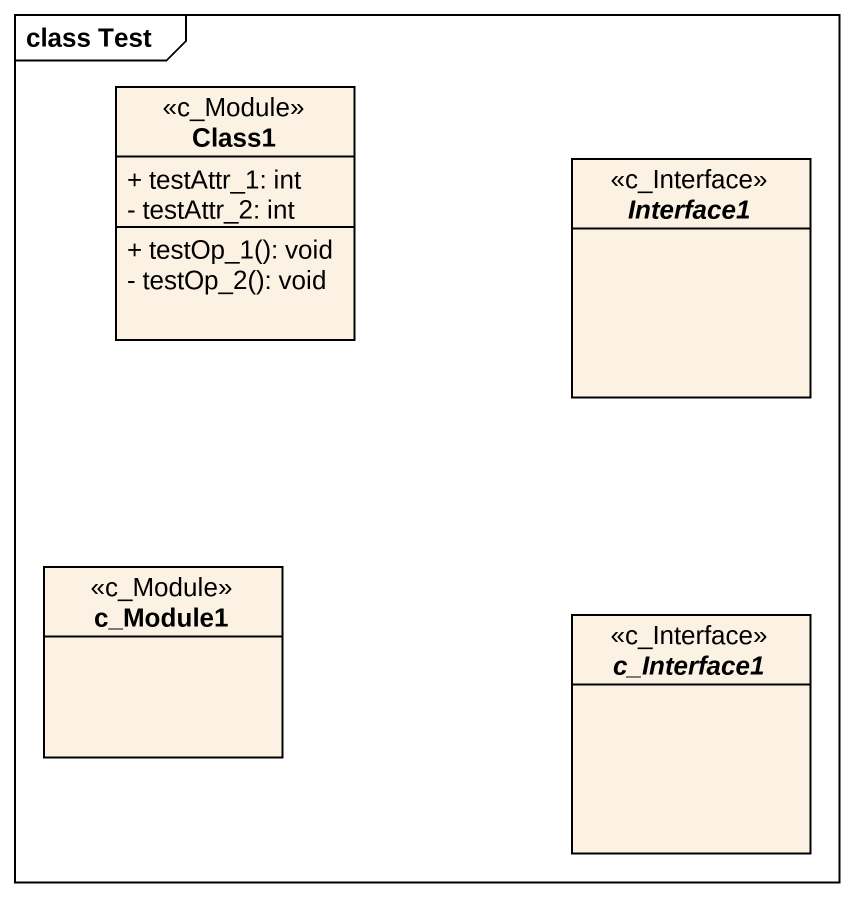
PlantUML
@startuml
mainframe class Test
hide circle
hide empty members
skinparam classAttributeIconSize 0
class Class1 <<c_Module>> {
  + testAttr_1: int
  - testAttr_2: int
  + testOp_1(): void
  - testOp_2(): void
}
interface Interface1 <<c_Interface>>
class c_Module1 <<c_Module>>
interface c_Interface1 <<c_Interface>>
@enduml
